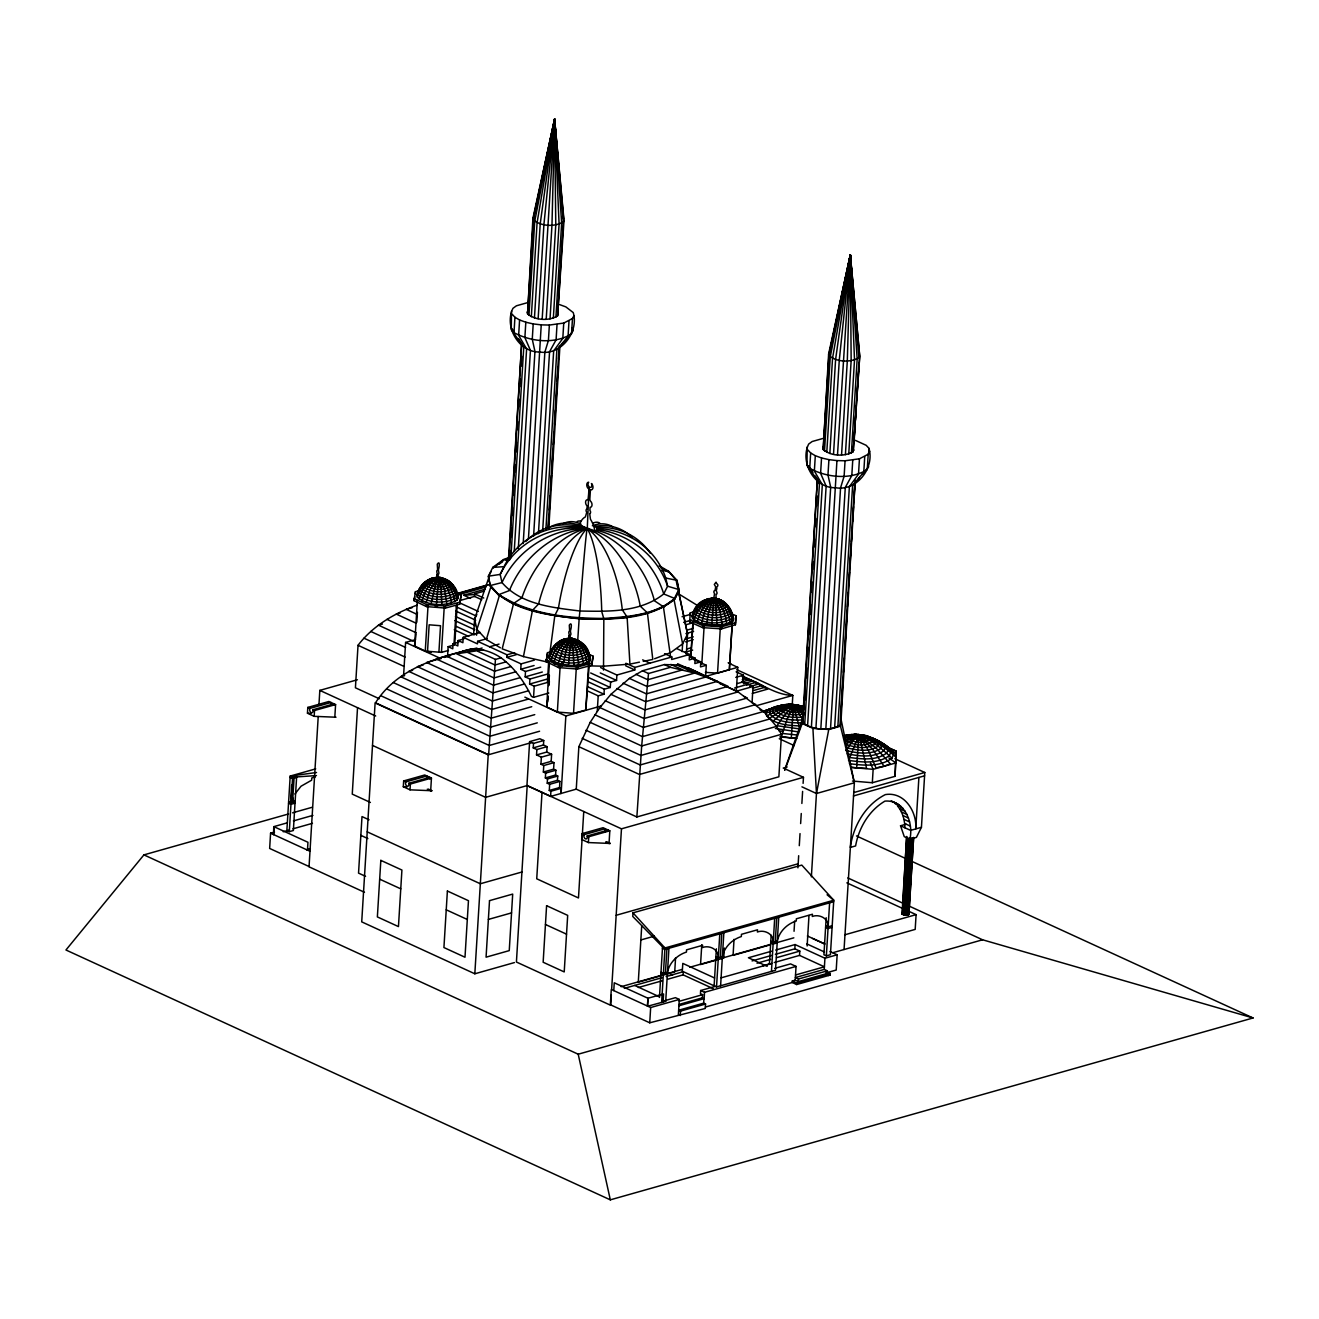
<?xml version="1.0" encoding="UTF-8"?>
<svg xmlns="http://www.w3.org/2000/svg" width="1319" height="1319" viewBox="0 0 1319 1319"><rect width="100%" height="100%" fill="white"/><g stroke="black" fill="none" stroke-linecap="round" stroke-linejoin="round"><path stroke-width="1.5" d="M661.66 607.663L647.464 613.121L627.135 617.259L603.838 619.122L603.508 670.068M717.107 625.19L726.588 623.887L732.358 620.87C730.446 596.584 697.669 589.527 692.129 616.072L694.404 620.029L701.576 623.326L717.107 625.19L715.706 605.586L714.041 598.068L712.178 598.117L714.09 598.15M441.816 604.366L441.123 589.23L438.65 577.854C428.675 575.892 419.129 585.784 416.919 595.215L417.348 597.21C427.686 606.081 445.492 606.888 457.116 600.063L458.089 598.167C458.056 576.436 426.235 570.171 418.568 590.714L418.98 592.577C428.626 600.854 445.228 601.612 456.094 595.232L457.001 593.468L454.907 589.758M573.847 665.32L573.138 650.185L570.682 638.808C560.674 636.879 551.144 646.755 548.935 656.17L549.363 658.181C559.718 667.035 577.508 667.843 589.148 661.017L590.104 659.121C588.406 632.345 554.458 634.06 549.363 658.181M850.161 267.015L850.31 254.88L828.629 353.937L823.171 449.499C830.937 456.275 844.391 456.819 853.195 451.757L859.724 356.262L850.31 254.88L829.404 352.503M554.491 125.206L554.59 119.155L532.909 218.344L527.534 313.922C535.432 320.468 548.869 321.193 557.607 315.884L564.021 220.388L554.59 119.155L533.997 214.898M893.804 752.259C880.663 738.805 861.356 731.32 843.599 735.92M852.453 781.046L872.321 782.744L895.04 776.347L896.211 751.171L885.56 746.257L891.43 749.753M849.865 263.108L850.31 254.88L828.926 355.438L823.171 449.499M554.227 125.321L554.59 119.155L563.642 218.872L562.207 217.388M274.533 832.075L270.576 833.179L269.653 848.447L309.025 866.517M273.791 834.663L274.27 826.832L307.954 842.28L307.475 850.112M290.807 798.951L291.664 784.953M289.29 831.662L292.62 777.188L290.196 776.067L286.866 830.558L289.29 831.662L293.362 830.508L296.594 777.485L294.186 776.38L290.114 777.534L292.538 778.639L296.594 777.485M292.604 802.051L294.055 778.375M307.459 713.233L307.805 707.429L328.876 701.494L335.587 704.577L334.812 717.239L335.999 717.223L314.169 716.332L307.459 713.233L311.202 713.398M314.169 716.332L314.532 710.512L312.916 709.77A2.539 1.632 74.3 0 1 311.235 712.639A2.539 1.632 74.3 0 1 309.965 708.418L307.805 707.429M318.225 716.514L309.042 866.83L364.489 892.287M318.967 704.445L319.825 690.381L357.416 679.747M416.804 605.256C394.266 613.286 372.667 626.03 358.026 645.304L355.421 687.793L379.295 698.757M357.531 707.676L352.255 794.12L370.392 802.447M403.614 675.048L405.609 642.419L415.485 639.633M455.55 592.61L461.122 595.265L459.671 604.234L445.377 608.075L426.466 606.592L414.018 600.656L415.452 591.687L420.003 590.467M431.841 790.724L410.028 789.834L403.301 786.751L403.663 780.93L424.718 774.995L431.445 778.078L430.67 790.74L431.841 790.724L428.494 789.174M415.32 593.731L415.452 591.687M448.46 650.481L441.453 652.361L425.262 651.075L414.595 645.997L417.381 600.409M416.079 634.126L414.595 645.997M416.82 622.238L417.414 612.329M410.028 789.834L410.374 784.03L408.775 783.288A2.539 1.632 74.3 0 1 407.076 786.14A2.539 1.632 74.3 0 1 405.807 781.92L403.663 780.93M426.466 606.592L426.581 604.547L414.133 598.595M425.262 651.075L428.048 605.503M438.914 652.147L440.53 625.717L429.153 624.81L427.488 651.982L431.28 652.278M441.453 652.361L444.239 606.773M445.377 608.075L445.492 606.031L459.803 602.189L461.122 595.265M447.553 656.334L448.147 646.673L453.851 645.057M458.781 642.139L453.06 643.754L452.763 648.783L448.147 646.673M453.95 645.106L456.374 605.454M454.824 643.144L457.248 603.508M459.671 604.234L459.803 602.189M463.859 638.924L458.138 640.539L457.808 645.931L453.06 643.754M480.363 632.477L463.216 637.324L462.887 642.716L458.138 640.539M481.765 599.733L474.51 596.419L474.675 593.863L484.024 591.225M473.636 634.554L474.593 619.04L488.986 577.178M476.555 635.214L476.901 629.394L491.047 586.394L499.423 595.43L511.772 602.651M487.14 638.627L477.626 641.314L477.462 643.87L463.216 637.324M659.17 565.736L668.585 571.242L677.026 580.344L679.038 590.549L674.619 599.37C648.124 620.589 611.34 619.468 579.156 618.825C548.292 614.901 511.904 611.62 490.388 586.411L488.376 576.205L492.795 567.384L503.413 559.619L510.453 556.915M528.391 302.414L516.421 305.794L512.943 308.333C503.891 326.683 518.829 352.684 539.867 351.992C560.855 355.8 579.14 332.339 573.237 312.587L565.835 306.882L559.602 304.607M511.508 311.218L511.244 329.651L523.758 347.326L510.882 557.871M474.824 973.785L488.228 754.831L375.107 702.912L361.719 921.866L474.824 973.785L514.426 962.573M512.184 314.268L514.938 317.252L513.998 332.635C530.98 341.835 554.672 344.407 571.539 333.888L572.479 318.506L573.93 315.62M498.829 595.512L490.454 585.488L502.011 582.569A86.477 78.167 -29.8 0 1 586.164 528.325L587.582 528.045M514.938 317.252L519.587 319.973L518.647 335.356L526.611 348.991L514.229 551.358M508.524 558.267L521.648 343.632L518.318 338.521M509.068 558.085L521.648 343.632M509.282 558.547L509.777 550.369M510.535 538.103L511.162 527.88M511.904 515.614L512.415 507.436M513.157 495.169L513.783 484.947M514.542 472.68L515.037 464.502M515.778 452.252L516.405 442.03M517.163 429.763L517.658 421.585M518.532 407.274L519.043 399.096M519.785 386.83L520.28 378.652M521.038 366.385L521.664 356.179M519.587 319.973L525.819 322.232L524.88 337.615L530.436 350.392L518.301 548.671M527.534 313.922L533.568 216.893L533.288 219.861C541.186 226.423 554.623 227.148 563.361 221.839L564.021 220.388M534.426 660.11L521.087 663.886L506.859 657.357L507.007 654.801L477.626 641.314M528.968 315.389L534.723 221.345L554.59 119.155L563.361 221.839L557.607 315.884M513.042 603.822L521.895 597.853A86.477 58.25 -65.3 0 1 586.394 528.507L587.977 528.276M531.326 316.741L537.08 222.68L554.59 119.155L555.711 133.483M525.819 322.232L533.206 323.913L532.266 339.296L534.953 351.415L523.198 543.56M534.459 317.863L540.213 223.801L554.59 119.155L561.663 223.109L555.926 317.17M538.152 318.687L543.906 224.626L554.59 119.155L555.365 133.285M533.206 323.913L541.235 324.87L528.49 538.02M540.741 667.15L525.506 671.47L520.758 669.277L521.087 663.886M542.175 319.149L554.59 119.155L533.288 219.861M546.214 319.214L551.969 225.153L554.59 119.155L547.352 155.329M533.601 536.075L544.862 352.107L548.424 340.434L549.363 325.051L563.741 323.073L572.479 318.506M547.072 674.19L529.925 679.038L525.176 676.861L525.506 671.47M532.068 610.779L538.597 603.954A86.477 41.928 -73.8 0 1 586.576 528.573M550.023 318.885L555.777 224.824L554.59 119.155L551.457 137.044M538.432 533.651L549.561 351.728L556.09 339.824L557.03 324.441M549.462 681.874L534.228 686.177L529.628 684.066L529.925 679.038M553.337 318.192L559.091 224.131L554.59 119.155L552.875 131.24M560.822 793.527L561.152 788.333L559.52 787.575L559.899 781.425L557.475 780.32L557.739 776.034L555.579 775.044L555.876 770.214L553.601 769.158L553.996 762.646L551.177 761.343L551.606 754.27L546.758 752.044L547.088 746.653L543.461 744.988L543.741 740.52L539.85 738.739L529.628 741.624L526.941 785.53L550.6 796.412L576.255 789.158L636.863 816.972L778.869 776.792L781.475 734.287L776.479 726.406L763.652 711.469L738.063 691.914L688.765 668.156L677.043 664.941L664.446 664.562L642.501 670.761L629.41 678.411L610.928 694.355L599.881 707.545L590.203 722.35L578.86 746.669L576.255 789.158M542.67 530.782L553.667 350.903L562.801 338.455L563.741 323.073M372.502 745.416L485.623 797.336L527.204 785.563L516.421 962.029L610.681 1005.292L611.307 995.054M548.786 693.036L533.552 697.339L534.228 686.177M545.901 529.546L556.898 349.65L568.06 336.427L569 321.045M547.088 746.653L536.866 749.538L533.239 747.873L533.503 743.405L529.628 741.624M548.028 527.979L559.025 348.101L572.99 331.003L572.298 327.969M548.242 528.441L548.869 518.219M549.363 510.041L550.254 495.73M550.617 489.596L551.49 475.285M552.001 467.107L552.875 452.796M553.37 444.635L554.128 432.368M554.623 424.19L555.497 409.879M555.991 401.701L556.75 389.435M557.245 381.257L558.118 366.946M558.629 358.768L559.371 346.501M548.786 528.259L559.916 346.32M551.606 754.27L541.367 757.155L536.536 754.93L536.866 749.538M587.631 653.597L593.204 656.252L591.753 665.221L577.458 669.063L558.547 667.579L546.099 661.627L547.533 652.674L552.1 651.454M547.533 652.674L546.824 657.802M553.996 762.646L543.758 765.531L540.938 764.229L541.367 757.155M547.434 681.725L548.622 662.319L523.445 656.598L502.193 648.849L513.536 603.69C541.994 615.693 573.171 619.386 603.838 619.122M589.577 660.522L585.784 710.051L573.534 713.332L557.343 712.062L546.676 706.984L549.347 663.375M542.027 792.356L536.734 878.8L578.48 897.959L583.756 811.515M555.876 770.214L545.654 773.099L543.362 772.044L543.758 765.531M547.616 702.005L547.995 695.871M548.622 685.633L549.248 675.41L548.457 679.582M548.044 697.091L546.676 706.984M548.77 685.204L549.38 675.295M554.623 615.891L558.382 608.438A86.477 22.736 -80.3 0 1 586.79 528.622M557.739 776.034L547.5 778.919L545.357 777.93L545.654 773.099M559.899 781.425L549.66 784.31L547.237 783.206L547.5 778.919M561.152 788.333L550.913 791.219L549.281 790.46L549.66 784.31M550.6 796.412L550.913 791.219M558.547 667.579L558.662 665.534L546.214 659.582M557.343 712.062L560.13 666.474M561.993 666.062L562.24 662.089M561.119 793.444L565.851 715.97L524.863 697.157M579.156 618.825L579.915 611.01A86.477 2.011 -86 0 1 587.037 528.639M573.534 713.332L576.321 667.76M577.458 669.063L577.574 667.018L591.885 663.177L593.204 656.252M578.2 667.332L578.431 663.358M585.784 710.051L588.571 664.463M591.753 665.221L591.885 663.177M610.219 843.451L609.032 843.451L609.807 830.805L603.08 827.705L582.025 833.641L581.663 839.461L588.389 842.561L610.219 843.451L606.855 841.901M588.389 842.561L588.752 836.741L587.136 835.999A2.539 1.632 74.3 0 1 585.438 838.851A2.539 1.632 74.3 0 1 584.185 834.647L582.025 833.641M597.26 711.304L598.199 695.855L587.334 690.859M603.987 619.369L601.728 611.488A86.477 18.862 88.4 0 0 587.268 528.655L589.082 486.695A2.589 1.665 74.2 0 1 587.994 484.337A2.589 1.665 74.2 0 1 588.703 482.276A3.512 2.242 74.2 0 0 586.807 485.507L586.988 486.398A3.512 2.242 74.2 0 0 588.933 488.97L588.389 497.708A2.654 1.698 74.2 0 1 587.532 499.786A3.396 2.176 74.2 0 0 585.587 502.061A3.396 2.176 74.2 0 0 587.153 505.935L586.955 509.085A1.814 1.154 74.2 0 0 586.774 512.25L585.389 516.9A20.494 13.124 74.2 0 0 579.486 525.077L595.067 532.233A20.494 13.124 74.2 0 0 590.45 519.224L589.692 513.602A1.814 1.154 74.2 0 0 589.89 510.437L590.088 507.271A3.396 2.176 74.2 0 0 592.017 505.012A3.396 2.176 74.2 0 0 590.467 501.138A2.654 1.698 74.2 0 1 589.89 498.401L590.434 489.646A3.512 2.242 74.2 0 0 592.561 488.953L592.858 488.277A3.512 2.242 74.2 0 0 591.423 483.529A2.589 1.665 74.2 0 1 591.852 486.101A2.589 1.665 74.2 0 1 590.549 487.37L590.187 487.288M598.199 695.855L603.987 694.206L604.3 689.194L588.01 681.709M604.3 689.194L610.268 687.496L610.598 682.104L590.681 672.97M610.598 682.104L616.55 680.423L616.88 675.031L600.59 667.546M627.432 617.49L622.304 609.84A86.477 38.449 82.2 0 0 587.499 528.639M611.67 988.92L621.463 828.827L527.204 785.563M613.78 990.618L614.258 982.787L647.926 998.236L663.572 993.932L663.094 1001.863M616.88 675.031L634.769 669.97L634.917 667.414L625.865 663.259M647.909 613.319L640.276 606.179A86.477 55.414 74.2 0 0 587.697 528.589A86.477 68.604 62.4 0 1 654.405 600.755L664.001 607.136M636.863 816.972L641.677 745.977L648.503 673.514L670.448 667.315L694.717 673.053L717.47 681.329L645.585 701.675L616.88 688.502M827.079 894.777L833.756 900.234L801.787 865.099L632.988 912.847L632.774 916.474L662.55 946.877L664.957 947.982L833.756 900.234L830.426 954.709L826.353 955.863L823.93 954.758L826.189 917.727M641.71 926.037L638.281 982.177L661.297 975.664M679.038 590.549L676.96 581.267L668.585 571.242L662.006 570.484M647.448 1006.067L647.926 998.236L647.547 1006.265L665.699 1001.319L668.947 948.295M670.514 656.433L663.441 606.971L673.976 599.271L678.378 590.5L687.545 634.027L686.358 653.433M674.619 599.37L679.104 589.626L667.595 586.197A86.477 80.377 7.4 0 0 596.847 529.216M664.578 653.647L671.816 656.977L671.651 659.516L689.54 654.471L689.21 659.863L695.179 658.181L694.849 663.572L700.801 661.874L700.488 666.903L706.292 665.271L705.599 676.433M649.739 1022.802L650.663 1007.535L611.291 989.464L610.351 1004.732L649.739 1022.802L705.269 1008.474L705.55 1004.023L703.67 1003.149L678.658 1010.222L680.538 1011.096L705.55 1004.023M676.96 581.267L677.026 580.344L665.782 578.052A86.477 78.167 -29.8 0 0 596.65 528.276M659.451 997.444L662.55 946.877M682.137 651.635L682.615 643.87L673.976 599.271M661.627 1002.456L664.957 947.982L632.988 912.847M665.436 972.861L666.903 948.856M736.068 615.759L735.392 624.777L721.592 628.85L702.648 627.646L689.639 621.876L689.755 619.831L702.78 625.602L721.724 626.805L735.507 622.733L736.068 615.759L730.528 613.302M690.183 614.901L690.315 612.857L696.465 611.027M690.777 657.258L692.953 621.579M691.008 655.246L693.069 621.562M675.575 957.792L674.718 971.872L663.309 975.12L660.885 973.999M678.378 1014.69L679.318 999.439L675.427 997.659L666.689 1000.132M702.648 627.646L702.78 625.602M680.258 1015.564L680.538 1011.096M701.807 664.182L704.099 626.525M713.348 988.722L683.127 974.856L683.308 971.691L666.128 976.555M705.368 672.377L717.552 673.135L720.339 627.564M701.774 944.684L700.554 964.552L716.003 960.183M721.592 628.85L721.724 626.805M700.653 990.52L700.455 993.685L702.598 994.658L702.4 997.824L704.148 998.631L704.527 992.3L700.653 990.52L715.31 986.365M703.67 1003.149L703.934 998.681M717.552 673.135L729.358 669.656L732.144 624.068M732.49 620.078L729.358 669.656M735.392 624.777L735.507 622.733M714.123 985.821L716.382 948.79M778.754 917.216L775.506 970.256L716.53 986.925L719.778 933.901M736.266 691.799L737.766 667.332L728.451 663.045M720.339 957.33L721.806 933.324M720.603 985.788L723.851 932.764M723.735 958.006L724.345 948.064M752.077 702.335L753.034 686.507L743.042 681.923L743.454 675.213L736.117 671.849M734.04 939.342L733.067 955.368L770.576 944.75M769.389 964.436L771.17 935.27M771.45 971.394L774.682 918.37M775.259 941.799L776.726 917.793M824.111 438.139L812.141 441.519L808.662 444.074C799.611 462.408 814.548 488.409 835.587 487.733C856.559 491.542 874.86 468.064 868.957 448.312L866.204 445.327L855.322 440.332M792.208 705.451L792.818 695.41L736.81 669.706M807.212 446.96L806.948 465.376L819.478 483.051L804.722 724.263C815.126 729.902 829.651 731.484 839.989 725.038L854.745 483.826L859.543 477.462M807.904 449.993L810.657 452.978L809.718 468.36C826.683 477.56 850.392 480.132 867.242 469.613L868.199 454.231L869.633 451.345M810.657 452.978L815.307 455.698L814.367 471.081L822.331 484.716L807.574 725.928M804.722 724.263L802.611 720.57L817.368 479.358L815.142 475.961M803.024 722.433L817.368 479.358M803.881 712.672L802.611 720.57M804.623 700.405L805.249 690.183M805.991 677.917L806.618 667.694M807.376 655.428L807.871 647.25M808.629 634.983L809.256 624.761M809.882 614.555L810.493 604.333M811.251 592.066L811.877 581.844M812.619 569.577L813.131 561.399M814.004 547.088L814.499 538.91M815.257 526.644L815.752 518.482M816.494 506.216L817.12 495.993M817.879 483.727L818.126 479.638M815.307 455.698L821.539 457.973L820.599 473.356L826.139 486.117L811.383 727.313M794.054 931.28L794.681 921.041M797.929 867.853L798.671 855.718M799.281 845.677L800.023 833.608M800.633 823.567L801.26 813.51M801.87 803.452L802.611 791.4M803.106 783.354L803.469 777.32L783.272 768.054L787.163 766.949M824.408 434.281L825.034 424.058M825.661 413.836L826.403 401.57M826.914 393.392L827.656 381.125M828.283 370.903L829.024 358.636M824.507 450.983L830.245 356.938L850.31 254.88L859.724 356.262L853.195 451.757M825.859 971.509L830.294 973.554L830.212 975.038L796.643 984.535L792.208 982.49L792.307 981.006L795.209 980.182L798.308 981.6L827.178 973.438L827.343 970.833L824.243 969.416L795.373 977.577L798.457 978.995L827.343 970.833M795.538 974.972L824.408 966.811L799.545 955.401L799.809 951.114L794.829 948.839L795.093 944.552L775.654 950.059M826.782 452.351L832.536 358.29L850.31 254.88L858.949 357.696C850.145 362.774 836.675 362.214 828.926 355.438L828.629 353.937M795.209 980.182L796.049 966.415L790.559 963.892L774.748 968.36M796.643 984.535L796.742 983.034L792.307 981.006M821.539 457.973L828.926 459.639L827.969 475.021L830.673 487.14L815.917 728.352M829.849 453.505L835.603 359.444L850.31 254.88L852.42 281.524M798.308 981.6L798.457 978.995M833.509 454.346L839.263 360.285L850.31 254.88L857.169 358.949L851.414 453.011M807.129 945.987L808.992 915.501M811.366 876.871L816.461 793.51L812.916 728.368L802.232 723.471L802.991 717.668L784.69 769.95M828.926 459.639L836.938 460.595L820.83 728.929M837.499 454.841L850.31 254.88L841.538 299.05M841.555 454.956L847.309 360.895L850.31 254.88L846.814 275.176M825.826 729.044L840.566 487.832L844.127 476.159L845.067 460.776L859.444 458.798L868.199 454.231M845.397 454.659L851.151 360.615L850.31 254.88L849.189 262.943M830.525 728.665L845.281 487.453L851.81 475.549L852.75 460.166M848.76 454L854.514 359.939L850.31 254.88L849.518 262.91M834.63 727.824L849.387 486.629L858.504 474.18L859.444 458.798M854.053 442.673L855.058 426.317M855.437 420.184L856.311 405.873M856.691 399.739L857.68 383.367M858.059 377.234L858.933 362.923M837.862 726.588L852.618 485.392L863.78 472.169L864.72 456.786M824.243 969.416L824.936 958.237L795.093 944.552M840.83 715.261L841.703 700.966M842.214 692.788L842.956 680.522M843.468 672.344L844.341 658.033M844.836 649.855L845.71 635.544M846.089 629.41L846.963 615.099M847.457 606.921L848.331 592.627M848.842 584.449L849.584 572.182M850.079 564.004L850.969 549.693M851.464 541.515L852.206 529.249M852.717 521.071L853.591 506.76M854.085 498.598L854.844 486.332M826.353 955.863L829.602 902.839M840.879 723.257L855.207 480.198M829.997 951.51L837.153 954.791L836.213 970.042L825.776 972.993M868.611 454.082L868.957 448.312M844.061 949.515L854.366 782.777L841.258 720.355L840.5 726.175L854.366 782.777L816.461 793.51L801.936 786.849M872.321 782.744L873.145 769.323L870.441 763.19M895.04 776.347L896.211 751.171L885.593 746.752M908.807 914.578L913.638 837.384L908.939 914.248L905.378 915.254L901.998 913.985L906.714 836.46M902.344 914.331L906.582 836.79M902.888 914.661L907.043 837.483M903.614 914.924L907.587 837.796M904.471 915.122L909.17 838.274L912.583 838.224L907.884 915.073M905.065 915.205L909.764 838.356M905.378 915.254L910.077 838.389M906.285 915.287L911 838.422M907.142 915.221L911.841 838.373M908.445 914.858L913.144 837.994M918.898 777.435L915.749 828.909C917.117 811.828 904.488 791.4 885.346 794.599C865.528 804.557 853.245 825.908 850.31 847.425L855.602 845.941C858.784 827.936 868.957 810.509 884.95 801.111C904.62 799.429 913.82 822.908 909.863 839.23L904.273 836.658L900.531 825.776L905.972 824.243M908.61 911.198L916.095 914.644L915.188 929.4L832.8 952.714M909.863 839.23L916.408 837.384L921.437 827.31L924.784 772.489L894.826 758.738M795.275 738.096L791.285 737.931L793.56 704.478L803.337 706.836L793.527 704.692M855.289 734.254L858.784 735.573L860.318 739.975L866.567 768.35L856.625 767.922L858.9 734.469L844.226 735.672L858.933 734.782M436.457 604.234L438.749 577.409L447.026 580.146M568.473 665.188L570.863 638.198L567.945 639.187M577.673 641.05L579.173 618.578M711.749 625.074L713.876 598.678L712.738 598.035M689.639 621.876L690.315 612.857M732.342 621.612L732.408 620.721M533.552 697.339L531.425 696.366C524.187 681.593 514.377 667.711 501.072 657.818L495.449 659.418L488.64 754.715L375.519 702.796C397.497 668.008 439.326 656.615 476.917 648.041M553.98 125.173L554.59 119.155L554.903 133.417M431.165 603.591L435.501 584.399L438.65 577.854L440.777 577.557M563.18 664.545L566.807 647.448L571.424 638.445L577.574 640.16L585.174 646.491L589.016 654.422L589.692 656.747L588.752 658.593C577.442 665.238 560.113 664.446 550.056 655.823L549.644 653.878L551.507 649.888L554.689 646.409L550.6 651.668L550.996 653.532C560.641 661.808 577.26 662.567 588.109 656.186L588.62 652.542M706.456 624.431L708.715 611.901L712.293 601.546L714.618 598.315L718.839 599.321L713.975 598.232M549.974 652.18L554.821 615.66M426.301 602.486L429.829 590.236L435.88 580.459L438.65 577.854L441.288 577.656L446.498 581.613M558.333 663.441L562.9 648.948L570.682 638.808L575.991 639.435L580.772 642.122L585.488 647.975L584.779 649.393C576.123 654.471 562.883 653.878 555.2 647.283L555.596 644.364L561.185 640.919L558.761 643.59M701.576 623.326L704.148 613.434L708.501 604.712L713.876 598.678L717.701 598.777M414.018 600.656L414.743 596.831M546.099 661.627L546.66 658.692M589.065 661.874L589.708 658.544M816.461 793.51L828.761 729.489L840.5 726.175M523.445 656.598L532.431 610.582M290.675 800.946L292.719 800.386L293.197 798.259M697.471 621.826C699.383 612.346 705.022 603.096 713.876 598.678C724.51 598.298 732.474 609.081 733.315 618.957L732.358 620.87M422.212 600.986C424.108 591.489 429.796 582.24 438.65 577.854L443.646 578.497M554.227 661.94C556.14 652.443 561.812 643.194 570.682 638.808L577.079 640.078L579.832 641.908L583.872 646.096L583.229 647.349C575.562 651.85 563.823 651.322 556.997 645.469L557.36 642.897L560.591 640.671L566.115 638.775L573.419 638.94L572.133 638.347M419.145 599.189C421.223 584.086 442.343 569.165 453.159 585.537L457.001 593.468L457.677 595.792L456.737 597.639C445.41 604.283 428.098 603.492 418.041 594.869L417.612 592.923L419.475 588.933L421.635 587.367M551.177 660.143C553.37 650.3 560.954 641.726 570.682 638.808L572.462 638.429M694.404 620.029C696.547 606.163 715.244 590.648 726.769 604.63L732.226 614.258L731.963 618.446C720.669 625.124 703.357 624.316 693.266 615.726L692.838 613.764L694.684 609.79L697.85 606.311L693.794 611.554L694.206 613.434C703.884 621.678 720.487 622.453 731.336 616.039L731.798 612.395L730.099 610.565L730.693 612.725M417.348 597.21C420.25 582.767 440.018 571.061 451.56 583.822L453.472 587.021L452.747 588.439C444.107 593.517 430.868 592.923 423.168 586.328L422.855 584.828C430.604 576.304 444.421 575.991 451.84 585.141L451.197 586.394C443.53 590.896 431.791 590.368 424.982 584.515L425.328 581.943M692.59 618.067C695.443 604.696 712.985 592.594 724.988 603.096L727.066 605.949L726.439 607.202C718.773 611.736 707.05 611.175 700.208 605.355L700.537 602.783M796.28 704.874L803.799 706.753L797.187 704.94L793.444 705.599L787.146 719.218L781.376 736.53L791.252 737.931M500.429 647.81L486.332 639.567L499.423 595.43M418.568 591.06L416.919 595.215M550.584 652.031L548.935 656.17M873.706 739.365C869.485 736.662 863.813 733.562 858.784 735.573L848.546 760.404C861.966 762.168 877.91 764.229 889.402 755.54L890.754 752.506L889.863 749.274L886.813 746.059L877.696 740.421L869.04 737.552M784.772 770.214L802.232 723.471M803.485 707.017L793.444 705.599L784.063 715.64L777.039 725.73L799.644 728.912L799.067 725.912C787.905 725.351 774.764 724.543 766.669 715.887L765.943 713.233L767.064 710.76C777.353 704.709 792.884 702.994 803.535 708.303L803.386 710.314C797.385 713.843 788.3 712.952 783.008 708.435L784.294 705.583L788.251 704.527L803.815 709.342M851.893 734.469L846.65 735.887L844.589 738.277C863.154 730.067 881.916 740.553 894.991 753.512L896.03 757.287C884.357 746.076 869.567 737.502 853.591 734.502L851.926 735.474M849.452 763.685C863.467 765.449 880.053 767.229 891.974 758.145L893.441 754.847L892.485 751.335L885.065 745.416M527.155 312.405L527.814 310.954M489.234 575.298L491.064 571.622M476.851 614.522L474.593 619.04L476.901 629.394L486.332 639.567M490.388 586.411L488.376 576.205L500.181 574.408A86.477 80.377 7.4 0 1 586.147 528.243A86.477 77.129 42.2 0 0 504.072 566.675L500.181 574.408L502.011 582.569C520.89 604.696 552.842 607.564 579.915 611.01C608.174 611.587 640.473 612.56 663.721 593.946L667.595 586.197L665.782 578.052M697.207 605.932L694.998 609.46L695.393 611.225C704.527 619.007 720.207 619.749 730.446 613.698L730.891 610.252C727.214 605.207 722.911 600.079 716.497 598.48M692.129 616.072L693.761 611.917L695.987 610.285M822.891 447.982L823.65 446.547M294.912 794.005L301.029 786.239L311.663 780.172L311.795 777.946L315.373 776.924M859.691 736.744C855.042 735.573 849.601 746.57 845.809 750.462C857.119 753.149 870.952 755.457 881.043 748.335L881.389 743.801C871.216 735.771 856.262 733.677 843.715 736.332L846.567 735.26M426.746 582.635L432.038 578.233L438.106 577.392M288.63 813.938L143.919 854.877L65.95 949.993L610.318 1199.845L1253.05 1017.971L912.583 861.703M862.164 474.395L868.693 466.728M429.153 579.964L421.998 585.092L421.552 588.29C430.01 595.545 444.569 596.204 454.082 590.615L454.527 587.417L451.807 584.07M699.086 604.564L703.769 600.557L708.814 598.579M773.297 720.965C779.166 716.201 787.641 705.912 794.351 706.753M439.441 577.953L440.447 577.475M564.103 640.325L565.076 639.418L562.57 639.929M769.917 708.616L764.047 712.046C776.017 706.984 789.718 703.604 802.546 707.264M772.687 707.709L770.148 709.606L769.801 714.14C777.831 722.35 790.724 723.043 801.589 722.812M492.729 568.308L503.347 560.542M499.406 564.004L502.407 561.795M702.054 601.678L696.416 607.498L696.795 609.131C705.269 616.352 719.828 617.045 729.325 611.422L729.737 608.224L724.725 603.541M711.518 598.134L702.466 601.513L698.064 605.685L698.394 607.169C706.11 613.731 719.35 614.357 727.989 609.246L728.368 606.344M422.657 585.455L419.772 588.62L420.151 590.384C429.269 598.199 444.948 598.908 455.203 592.89L455.682 589.445L449.532 582.734M769.175 718.525L780.93 711.04L793.444 705.599L803.535 708.303M704.346 600.788L705.731 599.799M436.985 577.277L435.929 578.233C443.316 578.744 434.611 576.304 438.897 577.326M433.061 578.464L436.325 577.31M713.315 598.232L708.237 599.288L712.689 598.282M849.502 757.469C861.719 759.084 876.245 760.948 886.714 753.034L887.951 750.28L887.143 747.329L866.27 736.299L858.784 735.573L845.891 744.279C854.926 747.626 866.534 749.687 875.025 744.081L875.272 740.783L871.018 737.519M788.251 704.527L776.594 706.242L763.553 711.633M766.669 715.887L779.628 709.671L793.444 705.599L803.386 710.314M763.157 711.633L767.229 709.655M845.166 736.991L858.784 735.573L872.502 749.06L884.043 766.257L890.358 763.882L875.882 747.791L858.784 735.573L844.951 739.662L846.254 741.031L858.784 735.573L868.858 738.294L868.71 740.305C862.708 743.834 853.624 742.943 848.348 738.426L849.617 735.573C866.484 734.172 880.334 747.543 891.974 758.145M778.474 706.638C781.755 702.994 802.1 704.989 788.251 704.56L787.41 704.956M843.814 736.612L845.364 735.87M458.254 653.515C471.955 645.486 488.492 649.459 501.072 657.818M765.943 713.233L779.249 708.287L793.444 705.599L802.249 711.155M902.938 912.814L901.998 913.985M505.144 559.85L510.502 557.789M654.587 658.758L670.744 652.542L682.615 643.87L687.545 634.027L678.329 590.912M433.605 577.738L429.351 579.618L429.087 581.432C433.902 585.554 442.162 585.933 447.553 582.767L446.976 580.03M430.555 578.975L427.274 580.673L426.96 582.883C432.813 587.895 442.887 588.356 449.466 584.498L448.757 581.168L441.288 577.656M425.295 582.174L427.884 581.184M559.899 642.139L554.013 646.046L551.787 649.575L552.166 651.339C561.284 659.154 576.98 659.863 587.235 653.845L587.713 650.399L583.839 645.024M707.759 600.524C722.4 597.161 707.759 597.952 704.56 600.458L701.939 602.585L702.186 603.723C708.056 608.718 718.13 609.197 724.708 605.306L725.236 604.234L718.773 600.227L709.292 598.645M764.624 710.859L781.623 705.302M781.227 705.286L776.545 707.726L776.281 711.023C782.662 717.421 792.851 717.668 801.342 717.223L802.826 719.894C792.719 720.421 780.601 720.108 773.016 712.524L773.313 708.6L775.506 706.951L788.482 705.005L793.444 705.599L802.793 714.107C795.093 715.475 785.596 715.31 779.628 709.671L779.826 707L786.553 704.478M566.115 638.775L572.809 638.511M669.871 975.483L673.135 974.543M306.585 849.716L310.361 848.595M455.121 594.078L488.145 584.729M456.456 594.045L488.162 585.059M412.105 607.713L406.219 609.378L417.299 614.473M459.111 594.589L485.771 587.037M400.201 612.989L396.261 614.093L416.144 623.211M470.57 598.381L463.76 595.265L485.095 589.214M460.216 600.458L474.51 596.419M382.411 624.052L378.471 625.173L413.408 641.199M471.823 648.8L436.21 658.939L493.471 685.204L520.296 677.62M440.447 658.56L426.581 662.484L492.894 692.92L524.566 683.951M444.404 657.439L450.34 655.757M482.127 648.025L467.19 652.245L456.588 653.795L494.526 671.206L511.047 666.54M423.152 665.023L417.431 666.656L492.317 701.016L528.573 690.76M489.547 646.788L499.06 644.101M506.133 661.858L495.004 665.007L467.19 652.245L483.595 649.805M412.649 670.316L408.791 671.404L491.723 709.474L528.391 699.086M404.62 675.641L400.745 676.729L491.113 718.196L531.738 706.704M309.965 708.418L331.02 702.483A2.539 1.632 74.3 0 0 330.888 704.841M507.007 654.801L514.624 652.658M312.916 709.77L333.987 703.835A2.539 1.632 74.3 0 1 334.136 704.709M314.532 710.512L335.587 704.577M506.859 657.357L516.372 654.653M682.071 616.748L689.771 614.572M683.621 622.337L691.321 620.161M520.758 669.277L534.096 665.518M515.778 671.8L494.015 677.95L446.234 656.038M685.831 624.777L693.53 622.601M687.397 630.004L693.184 628.372M525.176 676.861L542.323 672.014M685.913 633.615L693.613 631.422M685.583 639.006L693.283 636.83M529.628 684.066L548.655 678.675M685.583 641.858L693.283 639.682M687.034 648.948L690.892 647.86M684.973 652.278L692.673 650.102M634.917 667.414L671.816 656.977M315.719 768.862L290.196 776.067L316.511 772.489M296.544 776.067L292.62 777.188L316.445 775.572M534.756 714.634L490.487 727.165L393.342 682.566M537.278 722.845L489.877 736.266L386.648 688.897M565.851 715.97L601.431 705.912M704.181 676.828L737.766 667.332M539.586 731.237L489.25 745.482L380.696 695.657M735.755 677.405L743.454 675.213M295.027 803.156L290.971 804.31L288.548 803.205M742.234 679.747L746.142 678.642C762.184 683.605 775.11 694.981 792.818 695.41L757.419 705.418M741.839 681.939L749.621 679.73M737.272 683.555L743.042 681.923M488.228 754.831L531.606 742.548M743.306 683.704L753.001 680.967M533.503 743.405L543.741 740.52M292.587 812.817L312.405 807.212M734.568 688.023L748.038 684.215M746.62 685.072L756.249 682.335M405.807 781.92L426.878 775.984A2.539 1.632 74.3 0 0 427.076 779.15M749.786 686.556L759.381 683.852L742.613 676.152M533.239 747.873L543.461 744.988M408.775 783.288L429.829 777.353A2.539 1.632 74.3 0 1 429.928 779.034M735.722 691.403L753.034 686.507M410.374 784.03L431.445 778.078M752.473 688.271L762.333 685.484L742.366 676.4M753.413 690.546L765.135 687.232L756.199 683.127M287.377 822.792L273.775 826.65L273.495 834.515M293.395 820.913L312.949 815.373M752.275 693.481L767.74 689.095L762.25 686.572M536.536 754.93L546.758 752.044M292.9 828.843L312.455 823.32M283.222 831.761L288.828 830.179M540.938 764.229L551.177 761.343M543.362 772.044L553.601 769.158M545.357 777.93L555.579 775.044M770.51 718.773L640.919 755.457L585.966 730.231M547.237 783.206L557.475 780.32M549.281 790.46L559.52 787.575M776.479 726.406L640.177 764.971L582.174 738.36M781.475 734.287L639.451 774.484L578.86 746.669M584.185 834.647L605.24 828.711A2.539 1.632 74.3 0 0 605.437 831.86M587.136 835.999L608.207 830.063M588.752 836.741L609.807 830.805M621.463 828.827L803.469 777.32M521.928 872.007L480.33 883.763L367.226 831.844M853.657 792.604L924.784 772.489M853.459 795.951L924.586 775.819M488.376 919.425L511.558 912.88M921.437 827.31L910.555 830.376L900.531 825.776M616.187 915.271L798.176 863.764M640.869 939.952L654.29 936.16M665.172 947.57L662.451 948.328L664.875 949.433L833.657 901.685M715.887 956.803L718.311 957.907L722.383 956.753C724.246 947.19 732.16 939.425 741.327 936.556L741.459 934.314L757.535 929.78L757.386 932.005C764.492 929.318 773.989 934.05 773.214 942.376L777.287 941.222C779.15 931.659 787.08 923.894 796.231 921.025L796.363 918.782L812.438 914.232L812.29 916.474C819.412 913.787 828.893 918.519 828.134 926.845L832.19 925.691M621.101 986.694L662.319 975.038M666.243 973.917L681.956 969.481M689.804 967.256L717.289 959.49M721.213 958.369L770.28 944.486M776.182 942.821L793.84 937.825M722.284 958.435L718.212 959.589L715.788 958.468M777.188 942.904L773.115 944.041L770.692 942.937M832.091 927.372L828.019 928.51L825.612 927.405M624.332 988.343L662.204 977.626M638.38 987.502L661.726 980.907M667.562 979.259L683.127 974.856M771.763 951.147L748.434 957.759L767.163 966.349M752.061 960.924L771.5 955.434M775.391 954.329L794.829 948.839M844.968 934.759L916.095 914.644M757.024 963.216L770.642 959.358M776.479 957.709L799.809 951.114M762.596 965.838L770.378 963.645M774.269 962.54L799.545 955.401M721.097 977.841L771.928 963.464M650.663 1007.535L679.318 999.439M704.527 992.3L796.049 966.415M824.936 958.237L837.153 954.791M679.318 1001.253L702.598 994.658M679.12 1004.418L702.4 997.824M678.922 1005.77L704.148 998.631M705.368 1007.056L792.208 982.49M796.742 983.034L830.294 973.554M143.919 854.877L578.2 1054.211L982.589 939.787L1253.05 1017.971M788.251 704.56L793.444 705.599L801.342 717.223M846.946 735.293L850.227 734.584M639.451 662.154L629.921 664.1L627.135 617.259M643.26 661.38L652.79 659.451L647.464 613.121M774.352 706.951L783.305 705.698M772.159 707.808L776.891 706.918M770.016 708.831L773.495 708.171M877.959 767.394L884.027 766.257M730.067 622.552C729.127 612.577 723.01 603.014 713.876 598.678L706.423 600.326L704.313 602.272C709.127 606.377 717.404 606.773 722.796 603.574L722.185 600.854M568.341 638.264L564.384 639.171L563.378 641.149L566.56 643.029L572.083 643.705L576.7 642.765L577.722 640.787C569.28 636.352 558.943 640.787 553.222 647.596L553.584 649.245C562.042 656.499 576.601 657.159 586.114 651.57L586.906 650.02L585.075 646.755M627.91 664.265L603.739 666.194L589.873 665.897M434.099 577.821C445.855 576.865 455.83 589.049 457.116 600.063M492.795 567.384L504.072 566.675M463.76 595.265L476.258 594.457M783.239 704.874L790.823 704.362M791.697 704.61L787.311 705.434L786.454 707.347L793.148 709.919L800.122 708.6L799.561 706.555L795.357 704.956M848.579 734.864L856.163 734.353M857.037 734.601L852.635 735.425L851.794 737.337L858.471 739.893L865.462 738.591L864.901 736.546L860.697 734.947M857.911 735.013C848.892 737.816 869.584 738.195 858.834 735.046M726.588 623.887C725.912 614.308 721.839 604.415 713.876 598.678L706.753 599.65L706.572 601.035L711.518 603.294L717.107 603.426L721.064 601.349L719.168 599.304M589.148 661.017C587.977 647.58 572.611 632.889 559.289 641.628L558.976 643.837C564.829 648.849 574.903 649.311 581.498 645.453L582.042 644.364L575.579 640.374L569.495 638.396L568.176 639.352L573.04 639.699L571.424 638.445M541.235 324.87L549.363 325.051M836.938 460.595L845.067 460.776M503.413 559.619L509.843 559.767M438.93 577.689L432.368 578.217L431.346 580.195L436.276 582.47L441.865 582.602L445.509 581.217L445.69 579.832L443.959 578.48M403.301 786.751L407.06 786.899M789.108 704.346L793.593 704.527M798.506 731.913L775.391 728.484M854.432 734.337L858.933 734.518M797.039 734.98L782.282 733.446M454.808 601.744C454.082 591.934 445.97 578.019 436.16 578.398C437.051 580.096 443.25 579.173 440.002 577.623M586.823 662.699C586.015 651.009 574.589 633.351 561.366 640.572L561.119 642.386C565.917 646.508 574.177 646.887 579.585 643.721L578.992 640.985M812.916 728.368L828.761 729.489M426.581 604.547L445.492 606.031M435.138 606.048L437.562 606.245M558.662 665.534L577.574 667.018M779.265 730.99L783.239 731.32M779.826 736.942L796.791 738.393M850.87 767.427L873.145 769.323L895.865 762.926L888.924 757.98M438.749 577.409L439.87 577.541M796.66 705.649L799.71 706.077M858.867 734.683L865.841 736.76M850.656 767.081L856.592 767.905M451.329 603.063C450.636 593.501 446.597 583.608 438.65 577.854C423.168 577.541 447.619 585.141 442.277 578.019M583.344 664.018C582.668 654.471 578.629 644.562 570.682 638.808C553.634 639.27 583.163 645.453 573.303 638.61M714.618 598.315C719.284 601.2 709.737 599.205 709.622 598.678L708.962 600.079M439.408 577.491L442.508 577.953M573.979 639.633L579.041 641.1M800.501 706.77L803.7 707.561M861.62 734.848L869.139 736.744M865.05 736.068L870.721 737.469M847.589 747.988C857.366 750.313 869.336 752.308 878.075 746.158L878.372 742.234L873.31 738.343M847.276 753.825C859.147 756.216 873.524 758.161 883.928 750.643L885.033 748.153L884.307 745.499L881.801 742.877M800.501 705.764L802.183 706.176M797.187 704.94L798.061 705.17M862.511 734.93L863.384 735.145M742.581 677.719L746.142 678.642M722.218 600.969L719.894 600.112L721.674 602.437M720.833 601.151L725.565 603.327M865.841 735.755L872.106 739.464L871.908 742.135C864.357 746.834 853.756 745.169 846.254 741.031M875.222 739.943L879.773 741.674M878.454 741.806L883.697 744.592L878.289 742.531M728.269 662.699L730.94 663.935M742.482 676.96L752.621 681.494M676.861 648.651L689.54 654.471M686.111 654.026L695.179 658.181M689.936 656.895L700.801 661.874M693.613 659.451L706.292 665.271M677.603 663.704L706.324 676.894L646.359 693.86L623.063 683.16M719.597 683.44L738.063 691.914L644.035 718.525L605.256 700.735M677.043 664.941L694.717 673.053L647.101 686.523L629.41 678.411M743.751 696.333L747.362 697.982L643.243 727.445L599.881 707.545M670.827 664.397L682.731 669.854L647.81 679.73L635.906 674.273M752.242 702.846L755.902 704.527L642.452 736.629L594.853 714.766M664.446 664.562L670.448 667.315M759.958 709.77L763.652 711.469L641.677 745.977L590.203 722.35M642.65 659.863L649.888 663.177M642.501 670.761L648.503 673.514M474.675 593.863L483.727 598.018M625.717 665.815L634.769 669.97M779.265 738.722L794.186 745.581M460.249 603.129L478.368 611.439M891.232 800.913L897.909 804.112M892.336 801.54L900.63 806.074M895.04 803.502L903.07 808.481M897.481 805.909L899.624 808.728L905.197 811.3M456.308 606.872L476.225 616.006M600.26 672.937L616.55 680.423M899.624 808.728L901.421 811.943L907.01 814.499M901.421 811.943L902.872 815.488L908.461 818.06M455.78 611.043L475.697 620.194M902.872 815.488L903.96 819.363L909.549 821.918M455.451 616.451L475.368 625.585M588.538 677.537L610.268 687.496M903.96 819.363L904.653 823.485L910.242 826.04M454.923 620.622L474.824 629.773M610.928 694.355L644.81 709.919L728.072 686.358L688.765 668.156M456.423 626.476L474.527 634.785M587.697 686.737L603.987 694.206M454.247 629.773L468.74 636.434M477.989 651.388L495.449 659.418M386.995 619.369L416.293 632.823M856.46 835.933L905.098 858.257M405.609 642.419L441.008 658.676M370.771 631.455L405.576 647.431M363.945 638.182L405.098 657.076M358.026 645.304L403.927 666.375M847.804 877.926L902.097 902.839M907.703 905.411L982.589 939.787M846.847 882.856L902.987 908.626M319.825 690.381L375.684 716.019M825.71 925.74L828.134 926.845M807.376 935.979L824.969 944.058L812.488 938.436M806.898 943.926L824.441 951.972M770.807 941.271L773.214 942.376M827.26 973.669L830.212 975.038M827.095 974.922L828.431 975.532M714.601 977.989L682.797 963.398L682.319 971.229L716.53 986.925M369.023 819.791L362 816.576L358.537 873.112L365.561 876.344M292.719 800.386L295.126 801.49L291.07 802.644L288.647 801.523M660.984 972.334L663.408 973.438L667.48 972.284C669.343 962.722 677.257 954.956 686.424 952.087L686.556 949.845L702.615 945.311L702.483 947.537C709.589 944.849 719.069 949.581 718.311 957.907M360.845 835.356L367.869 838.587M545.456 924.487L566.527 934.165M634.686 985.441L659.566 996.867M663.276 1000.198L665.699 1001.319M379.674 879.163L400.762 888.841M446.234 909.813L467.305 919.475M270.576 833.179L309.965 851.25M605.668 841.918L609.032 843.451M427.307 789.191L430.67 790.74M554.145 663.622L555.728 664.38M907.934 913.226L908.939 914.248M717.487 598.842C721.312 602.437 710.512 602.684 708.946 600.013M660.72 567.599L668.535 572.166M448.361 581.333L451.56 583.822M678.428 593.731L698.476 606.097M575.678 639.451L583.592 644.777M731.039 615L733.315 618.957M586.164 528.325L586.394 528.507A86.477 70.616 -52.4 0 0 509.414 590.566L498.879 594.589C529.776 614.67 568.06 618.281 604.036 618.446C628.339 616.682 655.329 615.05 674.685 598.463L663.721 593.946A86.477 77.129 42.2 0 0 596.402 530.123M587.516 652.872L589.692 656.747M455.5 591.918L457.677 595.792M852.354 447.322L853.97 450.323M713.876 598.678L719.729 609.79L722.169 624.777M570.682 638.808L576.485 649.921L578.909 664.924M438.65 577.854L444.454 588.966L446.894 603.97M858.784 735.573L868.149 749.884L875.931 767.773M570.863 638.198L570.979 639.27M808.498 465.739L812.933 472.548M511.673 328.316L513.882 331.712M725.747 605.141L726.588 606.938M586.114 648.668L586.939 650.712M793.444 705.599L799.067 725.912M870.589 763.503L870.969 764.822M557.888 312.933L558.267 314.45M578.2 1054.211L610.318 1199.845M589.675 657.109L590.104 659.121M457.66 596.155L458.089 598.167M676.301 581.283L677.521 587.07M732.457 614.638L732.869 616.962M852.75 285.629L853.558 295.868M854.053 302.018L854.696 310.212M855.339 318.423L855.833 324.573M856.641 334.812L856.971 338.917M556.024 137.572L556.816 147.81M557.294 153.944L557.921 162.138M558.564 170.316L559.042 176.466M904.653 823.485L904.966 827.821M851.002 267.015L850.31 254.88L850.623 267.114M851.464 275.094L851.81 281.161M555.909 143.375L556.123 147.415M589.313 656.367A20.857 7.683 3.5 0 1 585.587 663.737L581.564 664.875A20.857 7.683 3.5 0 1 558.432 663.787A20.857 7.683 3.5 0 1 549.232 655.461M594.308 526.479A86.477 58.25 -65.3 0 1 632.164 537.509M595.776 527.336A86.477 70.616 -52.4 0 1 650.251 553.139M577.211 521.5A86.477 18.862 88.4 0 1 581.085 521.384M592.363 525.77A86.477 41.928 -73.8 0 1 612.708 526.743M525.687 541.548A86.477 68.604 62.4 0 1 586.296 528.078M548.308 527.93A86.477 55.414 74.2 0 1 586.444 528.012M592.66 523.363A86.477 22.736 -80.3 0 1 599.782 523.099M562.735 523.94A86.477 38.449 82.2 0 1 581.201 524.303M732.507 616.237A20.857 7.683 3.5 0 1 728.78 623.607L724.758 624.744A20.857 7.683 3.5 0 1 699.449 622.947A20.857 7.683 3.5 0 1 694.091 613.516M436.853 574.837L436.688 577.607L438.056 578.744L438.221 574.276A1.698 0.857 80.2 0 0 438.749 572.034A3.232 1.616 80.2 0 1 438.518 569.429C439.161 567.665 439.952 562.092 438.386 562.933L437.265 564.153L437.644 570.303A1.814 0.907 80.2 0 0 436.82 571.259A1.814 0.907 80.2 0 0 437.232 573.303L436.853 574.837M568.885 635.791L568.703 638.561L570.088 639.699L570.237 635.23A1.698 0.857 80.2 0 0 570.764 632.988A3.232 1.616 80.2 0 1 570.533 630.383C571.226 628.619 572.017 623.162 570.418 623.887L569.297 625.107L569.66 631.257A1.814 0.907 80.2 0 0 568.835 632.213A1.814 0.907 80.2 0 0 569.247 634.258L568.885 635.791M716.662 588.901L716.464 589.461A3.232 2.44 66.4 0 0 716.794 592.066A1.698 1.286 66.4 0 1 716.069 594.358L715.986 598.81L713.859 597.886L714.552 593.534A1.814 1.368 66.4 0 1 715.079 590.5L715.673 586.807L714.321 584.465L716.036 582.157L716.547 583.278C720.158 586.164 715.426 586.658 716.662 588.901M380.828 860.367L377.366 916.919L398.453 926.597L401.916 870.045L380.828 860.367M447.388 891.017L443.926 947.553L464.997 957.231L468.459 900.696L447.388 891.017M489.514 900.646L486.068 957.182L509.249 950.62L512.695 894.084L489.514 900.646M546.594 905.691L543.148 962.243L564.219 971.922L567.681 915.37L546.594 905.691M789.982 705.731C795.39 711.782 799.743 702.417 789.982 705.731"/></g></svg>
